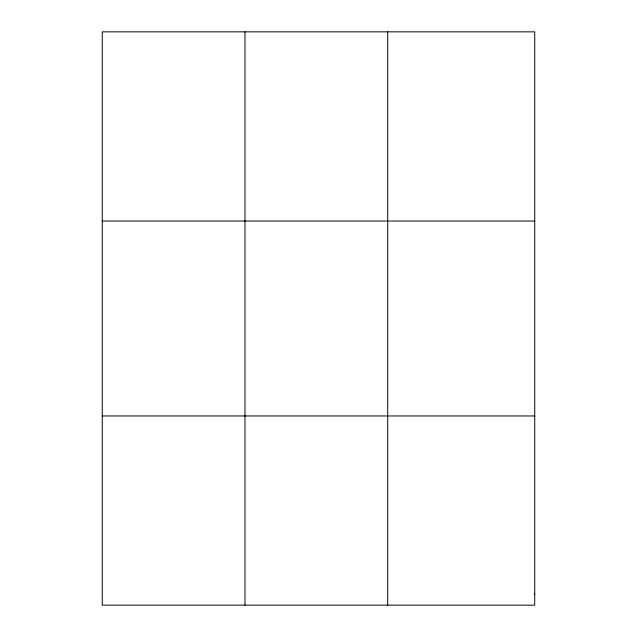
<?xml version="1.0" encoding="UTF-8"?>
<svg xmlns="http://www.w3.org/2000/svg" width="637" height="637" viewBox="0 0 637 637"><rect width="100%" height="100%" fill="white"/><g stroke="black" fill="none" stroke-linecap="round" stroke-linejoin="round"><path stroke-width="0.96" d="M244.982 31.85L244.982 605.15M387.694 31.85L387.694 605.15M102.27 221.039L534.73 221.039M102.27 415.961L534.73 415.961M534.73 594.018L534.73 605.15L102.27 605.15L102.27 31.85L534.73 31.85L534.73 594.018"/></g></svg>
